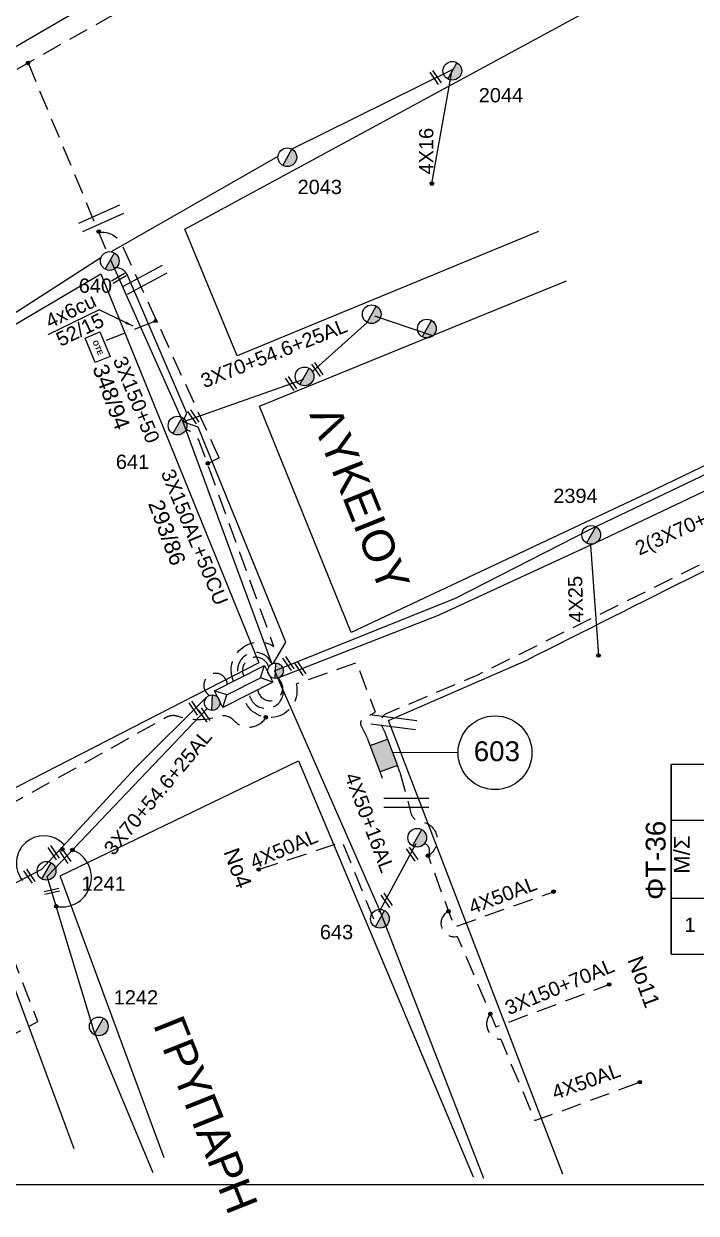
# Model space of a CAD drawing. Header units: millimetres. Extents: x 938 to 3112, y 793 to 1825.
# Drawn here: x 1479.4 to 1564.2, y 800.8 to 950.7 of the extents above; entities that cross this region are included whole.
import ezdxf
from ezdxf.enums import TextEntityAlignment as Align

# ---------------------------------------------------------------- set-up
doc = ezdxf.new("R2010")
doc.units = ezdxf.units.MM
doc.linetypes.add('DASHED', pattern=[19.05, 12.7, -6.35])
for name, color, linetype in [('Link Box 4 Διευθύνσεων', 7, 'Continuous'), ('Pillar OTE', 7, 'Continuous'), ('Ασφαλειοκιβώτια Χ.Τ 9 αναχωρήσεων', 7, 'Continuous'), ('Γέφυρες Εναερίου Δικτύου', 7, 'Continuous'), ('Γυμνά εναέρια ΧΤ και ΦΟΠ (3Φ)   4x50+16AL', 7, 'Continuous'), ('Εναέρια παροχή ΧΤ 4x16', 7, 'SYN_LINE'), ('Εναέρια παροχή ΧΤ 4x25', 7, 'SYN_LINE'), ('Επιγραφές - Σχήματα', 7, 'Continuous'), ('Καλώδια ΧΤ   3x150+70AL', 7, 'DASHED'), ('Καλώδια ΧΤ   3x150AL+50CU', 7, 'DASHED'), ('Καλώδια ΧΤ   3x150AL+50XLPE', 7, 'DASHED'), ('Καλώδια ΧΤ   4x50AL', 7, 'DASHED'), ('Μηχανική τομή', 7, 'Continuous'), ('Στύλος ΦΜ', 7, 'Continuous'), ('Στύλος ΦΜ @ 1', 7, 'Continuous'), ('Συνδέσεις', 7, 'Continuous'), ('Συνεστραμμένα ΧΤ   3x70+54.6+25AL', 7, 'SYN_LINE'), ('Τομή', 7, 'Continuous'), ('Υποσταθμός εναέριος 2 στύλων', 7, 'Continuous'), ('Υποσταθμός πόλεως', 7, 'Continuous'), ('Υπόβαθρο ΔΕΗ', 7, 'Continuous'), ('Υπόγεια Καλώδια Δικτύου ΧΤ   .15', 7, 'DASHED'), ('Υπόγεια καλώδια Παροχών ΧΤ   4x50AL', 7, 'DASHED'), ('Υπόγεια καλώδια Παροχών ΧΤ   4x6', 7, 'DASHED')]:
    doc.layers.add(name, color=color, linetype=linetype)
doc.styles.get("Standard").update_dxf_attribs({"font": 'arial.ttf'})
doc.linetypes.add('SYN_LINE', pattern='A,0.5,-0.0001,["/\\/\\/\\/",Standard,S=0.1,R=0,X=0,Y=-0.05],-0.25', length=0.7501)
doc.dimstyles.new('ISO-25', dxfattribs={"dimtxt": 2.5, "dimasz": 2.5, "dimexe": 1.25, "dimexo": 0.625, "dimtad": 1, "dimtxsty": 'Standard', "dimcen": 2.5, "dimaunit": 2, "dimazin": 0, "dimtfac": 1, "dimtmove": 0, "dimatfit": 3, "dimfxl": 1, "dimarcsym": 0})

# ---------------------------------------------------------------- blocks, each defined once
blk = doc.blocks.new('ΑΣΦΑΛΕΙΟΚΙΒΩΤΙΟ ΥΠΟΣΤΑΘΜΟΥ 9 ΑΝΑΧΩΡΗΣΕΩΝ')
at = {"layer": 'Ασφαλειοκιβώτια Χ.Τ 9 αναχωρήσεων', "ltscale": 40}
for p, q in [((-23.8, 40.36), (24.02, 40.36)), ((-9.72, 40.36), (-9.72, -40.64)), ((9.94, 40.36), (9.94, -40.64)), ((-23.8, 31.36), (24.02, 31.36)), ((-23.8, 22.36), (24.02, 22.36)), ((-23.8, 13.36), (24.02, 13.36)), ((-23.8, 4.36), (24.02, 4.36)), ((-23.8, -4.64), (24.02, -4.64)), ((-23.8, -13.64), (24.02, -13.64)), ((-23.8, -22.64), (24.02, -22.64)), ((-23.8, -31.64), (24.02, -31.64))]:
    blk.add_line(p, q, dxfattribs=at)
at = {"layer": 'Ασφαλειοκιβώτια Χ.Τ 9 αναχωρήσεων'}
blk.add_lwpolyline([(-23.8, -40.64), (24.02, -40.64), (24.02, 40.36), (-23.8, 40.36)], close=True, dxfattribs=at)
for s, p in [('1', (-18.22, 37.06)), ('2', (-18.02, 28.07)), ('3', (-18.09, 19.73)), ('4', (-17.94, 9.66)), ('5', (-18.55, 0.71)), ('6', (-18.4, -7.35)), ('7', (-18.34, -16.37)), ('8', (-18.19, -26.2)), ('9', (-18.02, -34.53))]:
    blk.add_text(s, height=3.6, rotation=270, dxfattribs=at).set_placement(p)
at = {"layer": 'Ασφαλειοκιβώτια Χ.Τ 9 αναχωρήσεων', "ltscale": 40}
for tag, height, p in [('ΟΝΟΜΑ', 5, (-0.16, 44.31)), ('ΚΕΙΜΕΝΟ 1', 2, (17.06, 35.59)), ('ΚΕΙΜΕΝΟ 2', 2, (17.06, 26.88)), ('ΚΕΙΜΕΝΟ 3', 2, (17.06, 17.69)), ('ΚΕΙΜΕΝΟ 4', 2, (17.06, 8.71)), ('ΚΕΙΜΕΝΟ 5', 2, (17.06, -0.13)), ('ΚΕΙΜΕΝΟ 6', 2, (17.06, -9.05)), ('ΚΕΙΜΕΝΟ 7', 2, (17.06, -18.13)), ('ΚΕΙΜΕΝΟ 8', 2, (17.06, -26.85)), ('ΚΕΙΜΕΝΟ 9', 2, (17.06, -35.99)), ('ΣΧ', 2, (-0.1, -42.64))]:
    blk.add_attdef(tag, text='', height=height, dxfattribs=at).set_placement(p, align=Align.MIDDLE_CENTER)
blk = doc.blocks.new('LINK BOX 4 ΑΝΑΧΩΡΗΣΕΩΝ')
at = {"layer": 'Link Box 4 Διευθύνσεων', "ltscale": 40}
blk.add_hatch(color=256, dxfattribs=at).paths.add_polyline_path([(-3.54, 0), (-3.54, -4.67), (3.54, -4.67), (3.54, 0)])
for p, q in [((-3.54, 0), (-5.33, 0)), ((5.33, 0), (3.54, 0)), ((-3.54, -4.67), (-5.33, -4.67)), ((5.33, -4.67), (3.54, -4.67))]:
    blk.add_line(p, q, dxfattribs=at)
blk.add_lwpolyline([(-3.54, -4.67), (-3.54, 0), (3.54, 0), (3.54, -4.67)], close=True, dxfattribs=at)
blk = doc.blocks.new('ΥΠΟΣΤΑΘΜΟΣ ΕΝΑΕΡΙΟΣ ΕΠΙ 2 ΣΤΥΛΩΝ')
at = {"layer": 'Υποσταθμός εναέριος 2 στύλων', "linetype": 'Continuous'}
for points in [[(-11.97, -2.11, 0.574793), (-8.45, -0.07, 0.268822), (-9.64, 1.98)], [(9.68, -2.15, 0.574793), (13.19, -0.1, 0.268822), (12.01, 1.95)]]:
    blk.add_hatch(color=256, dxfattribs=at).paths.add_polyline_path(points)
for p, q in [((-11.97, -2.11), (-9.64, 1.98)), ((9.68, -2.15), (12.01, 1.95))]:
    blk.add_line(p, q, dxfattribs=at)
for centre in [(-10.81, -0.07), (10.84, -0.1)]:
    blk.add_circle(centre, 2.36, dxfattribs=at)
at = {"layer": 'Υποσταθμός πόλεως', "linetype": 'Continuous', "ltscale": 40}
blk.add_lwpolyline([(-8.57, 2.82), (8.57, 2.82), (8.57, -2.82), (-8.57, -2.82)], close=True, dxfattribs=at)
for points in [[(-5.75, 0), (-8.57, 2.82)], [(-8.57, -2.82), (-5.75, 0)], [(-5.75, 0), (5.75, 0)], [(5.75, 0), (8.57, 2.82)], [(8.57, -2.82), (5.75, 0)]]:
    blk.add_lwpolyline(points, dxfattribs=at)
at = {"layer": 'Υποσταθμός εναέριος 2 στύλων', "ltscale": 40, "flags": 1}
for tag, p in [('ΜΕΤΑΣΧΗΜΑΤΙΣΜΟΣ', (14.09, 2.51)), ('ΙΣΧΥΣ', (14.07, -0.28)), ('ΑΡΙΘΜΟΣ', (14.19, -3))]:
    blk.add_attdef(tag, p, '', height=1.8, dxfattribs=at)
blk = doc.blocks.new('ΥΠΑΡΧΩΝ ΤΣΙΜΕΝΤΕΝΙΟΣ ΣΤΥΛΟΣ')
at = {"layer": 'Στύλος ΦΜ'}
blk.add_hatch(color=256, dxfattribs=at).paths.add_polyline_path([(-1.29, -2.28, 0.574793), (2.62, 0, 0.268822), (1.3, 2.27)])
blk.add_line((-1.29, -2.28), (1.3, 2.27), dxfattribs=at)
blk.add_circle((0, 0), 2.62, dxfattribs=at)
at = {"layer": 'Στύλος ΦΜ', "flags": 4}
for tag, p in [('ΑΡΙΘΜΟΣ', (-4.68, 8.05)), ('ΤΥΠΟΣ', (-4.91, 3.03))]:
    blk.add_attdef(tag, p, '', height=4, dxfattribs=at)
blk = doc.blocks.new('ΤΟΜΗ')
at = {"layer": 'Τομή', "ltscale": 40}
for p, q in [((-5.68, 0), (5.68, 0)), ((5.68, -2.33), (-5.68, -2.33))]:
    blk.add_line(p, q, dxfattribs=at)
blk = doc.blocks.new('_ΣΥΝΔΕΣΗ')
at = {"layer": 'Συνδέσεις', "linetype": 'SYN_LINE', "ltscale": 40}
blk.add_hatch(color=256, dxfattribs=at).paths.add_polyline_path([(0.5, -0.01, 1), (-0.5, -0.01, 1)])
at = {"layer": 'Συνδέσεις'}
blk.add_circle((0, -0.01), 0.5, dxfattribs=at)
blk = doc.blocks.new('ΜΗΧΑΝΙΚΗ ΤΟΜΗ')
at = {"layer": 'Μηχανική τομή', "ltscale": 40}
for p, q in [((-1.89, 0.78), (1.89, 0.78)), ((1.89, 0), (-1.89, 0))]:
    blk.add_line(p, q, dxfattribs=at)
blk = doc.blocks.new('PILLAR ΟΤΕ')
at = {"layer": 'Pillar OTE', "ltscale": 40}
blk.add_lwpolyline([(-3.31, 2.02), (3.39, 2.02), (3.39, -1.99), (-3.31, -1.99)], close=True, dxfattribs=at)
at = {"layer": 'Pillar OTE', "insert": (-1.81, 0.71), "char_height": 1.3575, "width": 109.961, "attachment_point": 1}
blk.add_mtext('{\\fArial|b1|i0|c161|p34;OTE}', dxfattribs=at)

msp = doc.modelspace()

# ---------------------------------------------------------------- hatches: boundary and pattern name
at = {"layer": 'Pillar OTE', "ltscale": 40}
h = msp.add_hatch(color=256, dxfattribs=at)
h.dxf.hatch_style = 1
h.paths.add_polyline_path([(1496.09, 913.53), (1495.72, 913.13), (1496.27, 913.11)])

# ---------------------------------------------------------------- linework, layer by layer
msp.add_lwpolyline([(1496.27, 913.11), (1495.72, 913.13), (1496.09, 913.53), (1496.27, 913.11)], dxfattribs=at)
at = {"layer": 'Γέφυρες Εναερίου Δικτύου', "color": 27, "linetype": 'DASHED', "ltscale": 0.2}
msp.add_line((1524.96, 861.42), (1524.5, 862.34), dxfattribs=at)
at = {"layer": 'Γέφυρες Εναερίου Δικτύου', "color": 30, "linetype": 'DASHED', "ltscale": 0.2, "flags": 128}
msp.add_lwpolyline([(1479.97, 945.8), (1489.92, 921.96)], dxfattribs=at)
at = {"layer": 'Γέφυρες Εναερίου Δικτύου', "color": 151, "linetype": 'DASHED', "ltscale": 0.2, "flags": 128}
msp.add_lwpolyline([(1522.78, 860.6), (1521.98, 862.22, -0.449627), (1522.44, 863.32), (1523.74, 863.97), (1521.4, 870.21), (1513.77, 867.52, -0.972544), (1507.19, 865.7, -2.238852)], format="xyb", dxfattribs=at)
at = {"layer": 'Γέφυρες Εναερίου Δικτύου', "color": 173, "linetype": 'DASHED', "ltscale": 0.2, "flags": 128}
msp.add_lwpolyline([(1507.88, 866.05, 1.336887), (1511.44, 868.26, 1.494485)], format="xyb", dxfattribs=at)
at = {"layer": 'Γέφυρες Εναερίου Δικτύου', "color": 85, "flags": 128}
msp.add_lwpolyline([(1524.3, 838.92), (1528.88, 847.42)], dxfattribs=at)
at = {"layer": 'Γέφυρες Εναερίου Δικτύου', "color": 2, "linetype": 'Continuous', "ltscale": 0.2, "flags": 128}
msp.add_lwpolyline([(1495.73, 805.9), (1488.3, 823.74), (1482.4, 843.28)], dxfattribs=at)
at = {"layer": 'Γυμνά εναέρια ΧΤ και ΦΟΠ (3Φ)   4x50+16AL', "color": 85, "flags": 128}
msp.add_lwpolyline([(1511.04, 869.17), (1524.3, 838.92), (1537.36, 805.23)], dxfattribs=at)
at = {"layer": 'Γυμνά εναέρια ΧΤ και ΦΟΠ (3Φ)   4x50+16AL', "color": 27, "ltscale": 20, "flags": 128}
msp.add_lwpolyline([(1502.48, 865.85), (1493.51, 856.96), (1481.69, 844.15), (1403.47, 803.51)], dxfattribs=at)
at = {"layer": 'Εναέρια παροχή ΧΤ 4x16', "color": 1, "linetype": 'SYN_LINE', "ltscale": 15, "flags": 128}
msp.add_lwpolyline([(1530.85, 930.61), (1533.44, 944.93)], dxfattribs=at)
at = {"layer": 'Εναέρια παροχή ΧΤ 4x25', "color": 173, "linetype": 'SYN_LINE', "ltscale": 20, "flags": 128}
msp.add_lwpolyline([(1612.68, 914.35), (1551.7, 885.42)], dxfattribs=at)
at = {"layer": 'Εναέρια παροχή ΧΤ 4x25', "color": 173, "linetype": 'SYN_LINE', "ltscale": 15, "flags": 128}
msp.add_lwpolyline([(1551.15, 885.16), (1550.87, 885.03), (1551.87, 871.11)], dxfattribs=at)
at = {"layer": 'Επιγραφές - Σχήματα', "linetype": 'Continuous', "ltscale": 0.2}
msp.add_line((1525.9, 858.92), (1534.17, 858.88), dxfattribs=at)
at = {"layer": 'Επιγραφές - Σχήματα'}
msp.add_lwpolyline([(974.02, 1807.96), (2963.81, 1807.96), (2963.81, 804.4), (974.02, 804.4)], close=True, dxfattribs=at)
at = {"layer": 'Επιγραφές - Σχήματα', "linetype": 'Continuous', "ltscale": 0.2}
msp.add_circle((1538.82, 858.86), 4.65, dxfattribs=at)
at = {"layer": 'Επιγραφές - Σχήματα', "color": 1, "linetype": 'DASHED', "ltscale": 0.2}
msp.add_arc((1508.61, 869.27), 2.23, 20.4146, 207.2594, dxfattribs=at)
at = {"layer": 'Επιγραφές - Σχήματα', "color": 133, "linetype": 'DASHED', "ltscale": 0.2}
msp.add_arc((1508.68, 869.22), 1.68, 14.9355, 204.7486, dxfattribs=at)
at = {"layer": 'Επιγραφές - Σχήματα', "color": 2, "linetype": 'DASHED', "ltscale": 0.2}
msp.add_arc((1503.6, 867.38), 1.49, 3.5115, 239.9156, dxfattribs=at)
at = {"layer": 'Επιγραφές - Σχήματα', "color": 85, "linetype": 'DASHED', "ltscale": 0.2}
msp.add_arc((1510.49, 867), 1.58, 187.2877, 52.8346, dxfattribs=at)
at = {"layer": 'Επιγραφές - Σχήματα', "linetype": 'Continuous', "ltscale": 0.2}
for centre, radius, start, end in [((1481.95, 844.94), 3.45, 43.2, 219.1443), ((1484.25, 843.14), 3.71, 254.349, 69.6964)]:
    msp.add_arc(centre, radius, start, end, dxfattribs=at)
at = {"layer": 'Καλώδια ΧΤ   3x150+70AL', "color": 85, "linetype": 'DASHED', "ltscale": 0.2, "flags": 128}
msp.add_lwpolyline([(1532.96, 838.87, 0.892727), (1534.07, 835.71), (1538.94, 824.31), (1553.21, 829.65)], format="xyb", dxfattribs=at)
at = {"layer": 'Καλώδια ΧΤ   3x150+70AL', "color": 27, "linetype": 'DASHED', "ltscale": 0.2, "flags": 128}
msp.add_lwpolyline([(1470.09, 819.11), (1481.19, 824.98), (1476.53, 837.18)], dxfattribs=at)
at = {"layer": 'Καλώδια ΧΤ   3x150AL+50CU', "color": 27, "linetype": 'DASHED', "ltscale": 0.2, "flags": 128}
msp.add_lwpolyline([(1635.7, 839.17), (1637.07, 839.56), (1639.37, 881.05), (1639.92, 911.75, 0.543069), (1638.62, 912.63), (1619.38, 909.72), (1536.62, 868.64), (1525.19, 863.81, 0.384681), (1524.5, 862.34, -0.04856)], format="xyb", dxfattribs=at)
at = {"layer": 'Καλώδια ΧΤ   3x150AL+50CU', "color": 30, "linetype": 'DASHED', "ltscale": 0.2, "flags": 128}
msp.add_lwpolyline([(1505.87, 867.87, -0.732931), (1510.96, 872.27), (1501.63, 897.94, 0.245432), (1499.82, 899.59)], format="xyb", dxfattribs=at)
at = {"layer": 'Καλώδια ΧΤ   3x150AL+50XLPE', "color": 151, "linetype": 'DASHED', "ltscale": 0.2, "flags": 128}
msp.add_lwpolyline([(1509.93, 863.33, -0.520201), (1505.96, 862.87, 0.304436), (1503.85, 863.42, -0.17037), (1498.97, 863.42, 0.17037), (1497.61, 863.42), (1434.31, 828.13), (1428.27, 840.73)], format="xyb", dxfattribs=at)
at = {"layer": 'Καλώδια ΧΤ   4x50AL', "color": 85, "linetype": 'DASHED', "ltscale": 0.2, "flags": 128}
for points in [[(1526.84, 856.43), (1528.16, 851.44, 0.197858), (1529.12, 850.17, -0.789902), (1530.39, 845.89), (1533.68, 836.89), (1546.2, 841.35)], [(1538.24, 825.95, 0.618313), (1539.55, 822.74), (1543.84, 812.49), (1557.06, 817.34)]]:
    msp.add_lwpolyline(points, format="xyb", dxfattribs=at)
msp.add_lwpolyline([(1509.03, 844.14), (1519.58, 847.64), (1523.55, 837.82), (1524.3, 838.92)], dxfattribs=at)
at = {"layer": 'Καλώδια ΧΤ   4x50AL', "color": 85, "linetype": 'DASHED', "ltscale": 0.2}
msp.add_arc((1529.55, 846.49), 1.03, 324.2897, 66.7296, dxfattribs=at)
at = {"layer": 'Συνεστραμμένα ΧΤ   3x70+54.6+25AL', "color": 1, "linetype": 'SYN_LINE', "ltscale": 20, "flags": 128}
for points in [[(1533.44, 944.93), (1513.22, 934.94)], [(1511.47, 934), (1490.43, 922)], [(1489.15, 921.22), (1476.64, 913.19), (1436.21, 890.19)], [(1490.36, 920.98), (1499.46, 900.58), (1510.69, 870.05)]]:
    msp.add_lwpolyline(points, dxfattribs=at)
at = {"layer": 'Συνεστραμμένα ΧΤ   3x70+54.6+25AL', "color": 30, "linetype": 'DASHED', "ltscale": 0.2, "flags": 128}
msp.add_lwpolyline([(1488.89, 924.45, -0.344871), (1491.83, 922.81), (1504.05, 896.01)], format="xyb", dxfattribs=at)
at = {"layer": 'Συνεστραμμένα ΧΤ   3x70+54.6+25AL', "color": 133, "linetype": 'SYN_LINE', "ltscale": 15, "flags": 128}
msp.add_lwpolyline([(1510.91, 870.13), (1512.45, 872.81), (1501.43, 899.89), (1499.46, 900.58), (1500, 901.67), (1492.5, 919.04, 0.343741), (1490.81, 919.96)], format="xyb", dxfattribs=at)
at = {"layer": 'Συνεστραμμένα ΧΤ   3x70+54.6+25AL', "color": 133, "linetype": 'SYN_LINE', "ltscale": 20, "flags": 128}
for points in [[(1550.87, 887.03), (1612.19, 916.31)], [(1499.46, 900.58), (1514.74, 905.95)], [(1511.04, 869.17), (1533.86, 878.35), (1550.87, 887.03)]]:
    msp.add_lwpolyline(points, dxfattribs=at)
at = {"layer": 'Συνεστραμμένα ΧΤ   3x70+54.6+25AL', "color": 133, "linetype": 'SYN_LINE', "ltscale": 10, "flags": 128}
for points in [[(1515.82, 906.91), (1522.73, 913.09)], [(1523.65, 913.91), (1530.96, 911.45)]]:
    msp.add_lwpolyline(points, dxfattribs=at)
at = {"layer": 'Συνεστραμμένα ΧΤ   3x70+54.6+25AL', "color": 30, "linetype": 'DASHED', "ltscale": 0.2, "flags": 128}
msp.add_lwpolyline([(1504.05, 896.01), (1502.59, 895.28)], dxfattribs=at)
at = {"layer": 'Συνεστραμμένα ΧΤ   3x70+54.6+25AL', "color": 173, "linetype": 'SYN_LINE', "ltscale": 20, "flags": 128}
msp.add_lwpolyline([(1550.87, 885.03), (1531.65, 876.14), (1511.44, 868.26)], dxfattribs=at)
at = {"layer": 'Συνεστραμμένα ΧΤ   3x70+54.6+25AL', "color": 2, "ltscale": 20, "flags": 128}
msp.add_lwpolyline([(1482.4, 843.28), (1502.53, 864.45)], dxfattribs=at)
at = {"layer": 'Υπόβαθρο ΔΕΗ', "flags": 128}
for points in [[(1418.85, 913.28), (1525.88, 975.48), (1524.95, 980.81), (1537.47, 1044.15), (1542.92, 1070.54), (1516.42, 1075.32), (1518.48, 1084.66), (1544.52, 1079.51), (1552.69, 1115.16), (1517.82, 1121.04), (1512.01, 1088.63), (1503.77, 1089.88), (1514.57, 1150.13), (1520.98, 1183.71), (1500.46, 1179.08, -0.024804), (1477.56, 1100.35, 0.005729), (1457.53, 1046.26, 0.038416), (1443.69, 1002.46, -0.017722), (1431.62, 964.47, 0.03706), (1418.85, 913.28, 4.343855)], [(1418.85, 913.28), (1525.88, 975.48), (1524.95, 980.81), (1537.47, 1044.15), (1542.92, 1070.54), (1516.42, 1075.32), (1518.48, 1084.66), (1544.52, 1079.51), (1552.69, 1115.16), (1517.82, 1121.04), (1512.01, 1088.63), (1503.77, 1089.88), (1514.57, 1150.13), (1520.98, 1183.71), (1500.46, 1179.08, -0.024804), (1477.56, 1100.35, 0.005729), (1457.53, 1046.26, 0.038416), (1443.69, 1002.46, -0.017722), (1431.62, 964.47, 0.03706), (1418.85, 913.28, 4.343855)], [(1403.13, 813.61), (1385.08, 853.5, -0.276708), (1386.81, 859.1), (1438.21, 889.15), (1489.14, 919.22), (1509.07, 870.18), (1473.99, 852.2), (1444.79, 835.55), (1403.13, 813.61)], [(1403.13, 813.61), (1385.08, 853.5, -0.276708), (1386.81, 859.1), (1438.21, 889.15), (1489.14, 919.22), (1509.07, 870.18), (1473.99, 852.2), (1444.79, 835.55), (1403.13, 813.61)], [(1547.35, 805.74), (1525.39, 862.93), (1542.75, 870.49, -0.003554), (1586.44, 892.28, -0.001988), (1618.4, 908.16), (1636.83, 911.14), (1633.79, 847.19), (1632.69, 819.68), (1629.79, 814.2), (1617, 804.95)], [(1547.35, 805.74), (1525.39, 862.93), (1542.75, 870.49, -0.003554), (1586.44, 892.28, -0.001988), (1618.4, 908.16), (1636.83, 911.14), (1633.79, 847.19), (1632.69, 819.68), (1629.79, 814.2), (1617, 804.95)]]:
    msp.add_lwpolyline(points, format="xyb", dxfattribs=at)
for points in [[(1544.29, 924.57), (1506.33, 908.9), (1499.73, 924.83), (1558.49, 956.75), (1610.03, 985.31), (1640.59, 998.77), (1638.66, 946.97), (1637.61, 922.24), (1610.92, 917.04), (1557.95, 891.55), (1520.69, 874)], [(1544.29, 924.57), (1506.33, 908.9), (1499.73, 924.83), (1558.49, 956.75), (1610.03, 985.31), (1640.59, 998.77), (1638.66, 946.97), (1637.61, 922.24), (1610.92, 917.04), (1557.95, 891.55), (1520.69, 874)], [(1520.69, 874), (1509.15, 902.56), (1547.81, 918.32)], [(1520.69, 874), (1509.15, 902.56), (1547.81, 918.32)], [(1488.93, 914.68), (1482.47, 911.53)], [(1497.11, 807.8), (1484.03, 843.34), (1514.07, 857.84), (1536.06, 805.42)], [(1497.11, 807.8), (1484.03, 843.34), (1514.07, 857.84), (1536.06, 805.42)], [(1407.37, 804.2), (1445.65, 822.46), (1474.83, 838.37), (1485.74, 808.98)], [(1407.37, 804.2), (1445.65, 822.46), (1474.83, 838.37), (1485.74, 808.98)]]:
    msp.add_lwpolyline(points, dxfattribs=at)
at = {"layer": 'Υπόγεια Καλώδια Δικτύου ΧΤ   .15', "color": 30, "linetype": 'DASHED', "ltscale": 0.2, "flags": 128}
msp.add_lwpolyline([(1364.4, 846.91), (1360.21, 844.72), (1358.9, 847.73), (1373.93, 855.87), (1364.58, 876.94), (1364.58, 876.94), (1363.78, 878.75), (1410.15, 906.12), (1411.59, 903.65), (1440.7, 920.58), (1441.44, 923.97), (1464.94, 937.29), (1490.4, 951.71), (1514.07, 965.13), (1516.01, 964.21), (1518.76, 965.82)], dxfattribs=at)
at = {"layer": 'Υπόγεια καλώδια Παροχών ΧΤ   4x6', "color": 30, "linetype": 'DASHED', "ltscale": 0.2}
msp.add_lwpolyline([(1495.72, 913.13), (1489.56, 910.72)], dxfattribs=at)

# ---------------------------------------------------------------- block references
at = {"layer": 'Link Box 4 Διευθύνσεων', "xscale": 0.5000000000004609, "yscale": 0.5000000000004609, "zscale": 0.5000000000004609, "rotation": 290.6129210638675}
msp.add_blockref('LINK BOX 4 ΑΝΑΧΩΡΗΣΕΩΝ', (1525.9, 858.92), dxfattribs=at)
at = {"layer": 'Pillar OTE', "xscale": 0.5, "yscale": 0.5, "zscale": 0.5, "rotation": 292.5959703160557}
msp.add_blockref('PILLAR ΟΤΕ', (1488.72, 909.98), dxfattribs=at)
at = {"layer": 'Ασφαλειοκιβώτια Χ.Τ 9 αναχωρήσεων', "xscale": 0.5, "yscale": 0.5, "zscale": 0.5, "rotation": 90}
msp.add_blockref('ΑΣΦΑΛΕΙΟΚΙΒΩΤΙΟ ΥΠΟΣΤΑΘΜΟΥ 9 ΑΝΑΧΩΡΗΣΕΩΝ', (1581.22, 845.38), dxfattribs=at).add_auto_attribs({'ΟΝΟΜΑ': 'ΦΤ-36'})
at = {"layer": 'Μηχανική τομή'}
for p, xscale, yscale, zscale, rotation in [((1531.17, 943.86), 0.4999999999999499, 0.4999999999999499, 0.4999999999999499, 304.5429957508914), ((1491.51, 918.48), 0.4999999999999617, 0.4999999999999617, 0.4999999999999617, 29.85483281324398), ((1516.28, 907.05), 0.4999999999999499, 0.4999999999999499, 0.4999999999999499, 304.5429957508914), ((1512.96, 905.28), 0.4999999999999499, 0.4999999999999499, 0.4999999999999499, 304.5429957508914), ((1500.65, 901.08), 0.4999999999999499, 0.4999999999999499, 0.4999999999999499, 304.5429957508914), ((1512.62, 870.01), 0.4999999999999499, 0.4999999999999499, 0.4999999999999499, 304.5429957508914), ((1514.11, 869.37), 0.4999999999999499, 0.4999999999999499, 0.4999999999999499, 304.5429957508914), ((1500.8, 864.38), 0.4999999999999499, 0.4999999999999499, 0.4999999999999499, 304.5429957508914), ((1502.01, 863.5), 0.4999999999999499, 0.4999999999999499, 0.4999999999999499, 304.5429957508914), ((1483.03, 846.15), 0.4999999999999499, 0.4999999999999499, 0.4999999999999499, 304.5429957508914), ((1484.5, 845.69), 0.4999999999999499, 0.4999999999999499, 0.4999999999999499, 304.5429957508914), ((1528.22, 845.97), 0.4999999999999499, 0.4999999999999499, 0.4999999999999499, 304.5429957508914), ((1479.99, 843.2), 0.4999999999999499, 0.4999999999999499, 0.4999999999999499, 304.5429957508914), ((1483, 841.2), 0.5000000000000409, 0.5000000000000409, 0.5000000000000409, 12.54215186162876), ((1525.01, 840.15), 0.4999999999999499, 0.4999999999999499, 0.4999999999999499, 304.5429957508914)]:
    msp.add_blockref('ΜΗΧΑΝΙΚΗ ΤΟΜΗ', p, dxfattribs=dict(at, xscale=xscale, yscale=yscale, zscale=zscale, rotation=rotation))
at = {"layer": 'Στύλος ΦΜ @ 1', "ltscale": 40}
ref = msp.add_blockref('ΥΠΑΡΧΩΝ ΤΣΙΜΕΝΤΕΝΙΟΣ ΣΤΥΛΟΣ', (1533.44, 944.81), dxfattribs=dict(at, xscale=0.4499999999998181, yscale=0.4499999999998181, zscale=0.4499999999998181))
ref.add_attrib('ΤΥΠΟΣ', '2044', (1536.77, 940.83), dxfattribs={"layer": 'Στύλος ΦΜ', "height": 1.8, "flags": 4})
ref = msp.add_blockref('ΥΠΑΡΧΩΝ ΤΣΙΜΕΝΤΕΝΙΟΣ ΣΤΥΛΟΣ', (1533.44, 944.81), dxfattribs=dict(at, xscale=0.4499999999998181, yscale=0.4499999999998181, zscale=0.4499999999998181))
ref.add_attrib('ΤΥΠΟΣ', '2044', (1536.77, 940.83), dxfattribs={"layer": 'Στύλος ΦΜ', "height": 1.8, "flags": 4})
ref = msp.add_blockref('ΥΠΑΡΧΩΝ ΤΣΙΜΕΝΤΕΝΙΟΣ ΣΤΥΛΟΣ', (1512.65, 933.91), dxfattribs=dict(at, xscale=0.4499999999998181, yscale=0.4499999999998181, zscale=0.4499999999998181))
ref.add_attrib('ΤΥΠΟΣ', '2043', (1513.94, 929.27), dxfattribs={"layer": 'Στύλος ΦΜ', "height": 1.8, "flags": 4})
ref = msp.add_blockref('ΥΠΑΡΧΩΝ ΤΣΙΜΕΝΤΕΝΙΟΣ ΣΤΥΛΟΣ', (1512.65, 933.91), dxfattribs=dict(at, xscale=0.4499999999998181, yscale=0.4499999999998181, zscale=0.4499999999998181))
ref.add_attrib('ΤΥΠΟΣ', '2043', (1513.94, 929.27), dxfattribs={"layer": 'Στύλος ΦΜ', "height": 1.8, "flags": 4})
ref = msp.add_blockref('ΥΠΑΡΧΩΝ ΤΣΙΜΕΝΤΕΝΙΟΣ ΣΤΥΛΟΣ', (1490.27, 920.84), dxfattribs=dict(at, xscale=0.4499999999998181, yscale=0.4499999999998181, zscale=0.4499999999998181))
ref.add_attrib('ΤΥΠΟΣ', '640', (1486.36, 916.83), dxfattribs={"layer": 'Στύλος ΦΜ', "height": 1.8, "flags": 4})
at = {"layer": 'Στύλος ΦΜ @ 1', "ltscale": 40, "xscale": 0.4499999999998181, "yscale": 0.4499999999998181, "zscale": 0.4499999999998181}
for p in [(1523.28, 914.13), (1530.23, 912.32), (1514.82, 906.29), (1529.02, 848.15), (1529.02, 848.15)]:
    msp.add_blockref('ΥΠΑΡΧΩΝ ΤΣΙΜΕΝΤΕΝΙΟΣ ΣΤΥΛΟΣ', p, dxfattribs=at)
at = {"layer": 'Στύλος ΦΜ @ 1', "ltscale": 40}
ref = msp.add_blockref('ΥΠΑΡΧΩΝ ΤΣΙΜΕΝΤΕΝΙΟΣ ΣΤΥΛΟΣ', (1498.82, 900.1), dxfattribs=dict(at, xscale=0.4499999999998181, yscale=0.4499999999998181, zscale=0.4499999999998181))
ref.add_attrib('ΤΥΠΟΣ', '641', (1491.04, 894.63), dxfattribs={"layer": 'Στύλος ΦΜ', "height": 1.8, "flags": 4})
ref = msp.add_blockref('ΥΠΑΡΧΩΝ ΤΣΙΜΕΝΤΕΝΙΟΣ ΣΤΥΛΟΣ', (1550.94, 886.32), dxfattribs=dict(at, xscale=0.4499999999998181, yscale=0.4499999999998181, zscale=0.4499999999998181))
ref.add_attrib('ΤΥΠΟΣ', '2394', (1546.16, 890.34), dxfattribs={"layer": 'Στύλος ΦΜ', "height": 1.8, "flags": 4})
ref = msp.add_blockref('ΥΠΑΡΧΩΝ ΤΣΙΜΕΝΤΕΝΙΟΣ ΣΤΥΛΟΣ', (1482.3, 843.98), dxfattribs=dict(at, xscale=0.4499999999998181, yscale=0.4499999999998181, zscale=0.4499999999998181))
ref.add_attrib('ΤΥΠΟΣ', '1241', (1486.7, 841.46), dxfattribs={"layer": 'Στύλος ΦΜ', "height": 1.8, "flags": 4})
ref = msp.add_blockref('ΥΠΑΡΧΩΝ ΤΣΙΜΕΝΤΕΝΙΟΣ ΣΤΥΛΟΣ', (1482.3, 843.98), dxfattribs=dict(at, xscale=0.4499999999998181, yscale=0.4499999999998181, zscale=0.4499999999998181))
ref.add_attrib('ΤΥΠΟΣ', '1241', (1486.7, 841.46), dxfattribs={"layer": 'Στύλος ΦΜ', "height": 1.8, "flags": 4})
ref = msp.add_blockref('ΥΠΑΡΧΩΝ ΤΣΙΜΕΝΤΕΝΙΟΣ ΣΤΥΛΟΣ', (1524.32, 837.94), dxfattribs=dict(at, xscale=0.4499999999998181, yscale=0.4499999999998181, zscale=0.4499999999998181))
ref.add_attrib('ΤΥΠΟΣ', '643', (1516.75, 835.36), dxfattribs={"layer": 'Στύλος ΦΜ', "height": 1.8, "flags": 4})
ref = msp.add_blockref('ΥΠΑΡΧΩΝ ΤΣΙΜΕΝΤΕΝΙΟΣ ΣΤΥΛΟΣ', (1524.32, 837.94), dxfattribs=dict(at, xscale=0.4499999999998181, yscale=0.4499999999998181, zscale=0.4499999999998181))
ref.add_attrib('ΤΥΠΟΣ', '643', (1516.75, 835.36), dxfattribs={"layer": 'Στύλος ΦΜ', "height": 1.8, "flags": 4})
ref = msp.add_blockref('ΥΠΑΡΧΩΝ ΤΣΙΜΕΝΤΕΝΙΟΣ ΣΤΥΛΟΣ', (1488.89, 824.37), dxfattribs=dict(at, xscale=0.4499999999998181, yscale=0.4499999999998181, zscale=0.4499999999998181))
ref.add_attrib('ΤΥΠΟΣ', '1242', (1490.77, 827.13), dxfattribs={"layer": 'Στύλος ΦΜ', "height": 1.8, "flags": 4})
at = {"layer": 'Συνδέσεις', "xscale": 0.4500000000000455, "yscale": 0.4500000000000455, "zscale": 0.4500000000000455}
for p in [(1479.97, 945.81), (1530.87, 930.6), (1488.88, 924.55), (1502.63, 895.33), (1551.87, 871.12), (1509.94, 863.34), (1484.29, 846.7), (1485.57, 846.61), (1530.39, 845.89), (1509.04, 844.15), (1546.2, 841.36), (1483.54, 839.5), (1532.96, 838.88), (1553.21, 829.65), (1538.24, 825.95), (1557.06, 817.35)]:
    msp.add_blockref('_ΣΥΝΔΕΣΗ', p, dxfattribs=at)
at = {"layer": 'Τομή'}
for p, xscale, yscale, zscale, rotation in [((1488.95, 926.75), 0.499999999999955, 0.499999999999955, 0.499999999999955, 23.94433817345423), ((1488.95, 926.75), 0.499999999999955, 0.499999999999955, 0.499999999999955, 23.94433817345423), ((1494.41, 918.98), 0.4999999999999624, 0.4999999999999624, 0.4999999999999624, 28.33462532705951), ((1494.41, 918.98), 0.4999999999999624, 0.4999999999999624, 0.4999999999999624, 28.33462532705951), ((1526.15, 863.28), 0.4999999999999418, 0.4999999999999418, 0.4999999999999418, 352.7691517555748), ((1526.15, 863.28), 0.4999999999999418, 0.4999999999999418, 0.4999999999999418, 352.7691517555748)]:
    msp.add_blockref('ΤΟΜΗ', p, dxfattribs=dict(at, xscale=xscale, yscale=yscale, zscale=zscale, rotation=rotation))
at = {"layer": 'Τομή', "xscale": 0.5, "yscale": 0.5, "zscale": 0.5}
msp.add_blockref('ΤΟΜΗ', (1527.66, 853.13), dxfattribs=at)
msp.add_blockref('ΤΟΜΗ', (1527.66, 853.13), dxfattribs=at)
at = {"layer": 'Υποσταθμός εναέριος 2 στύλων', "lineweight": 30, "xscale": 0.413135431996433, "yscale": 0.413135431996433, "zscale": 0.413135431996433, "rotation": 26.82137119325573}
msp.add_blockref('ΥΠΟΣΤΑΘΜΟΣ ΕΝΑΕΡΙΟΣ ΕΠΙ 2 ΣΤΥΛΩΝ', (1507.15, 867.21), dxfattribs=at)

# ---------------------------------------------------------------- texts
at = {"layer": 'Γυμνά εναέρια ΧΤ και ΦΟΠ (3Φ)   4x50+16AL'}
msp.add_text('4X50+16AL', height=1.8, rotation=290.6841, dxfattribs=at).set_placement((1523.02, 850.07), align=Align.MIDDLE)
at = {"layer": 'Εναέρια παροχή ΧΤ 4x16', "ltscale": 20}
msp.add_text('4X16', height=1.8, rotation=90, dxfattribs=at).set_placement((1530.15, 934.68), align=Align.MIDDLE)
at = {"layer": 'Εναέρια παροχή ΧΤ 4x25', "ltscale": 20}
msp.add_text('4X25', height=1.8, rotation=91.7114, dxfattribs=at).set_placement((1548.98, 878.21), align=Align.MIDDLE)
at = {"layer": 'Επιγραφές - Σχήματα', "linetype": 'DASHED', "ltscale": 0.2, "attachment_point": 1}
for s, insert, char_height, width, rotation in [('348/94', (1489.93, 908.07), 2, 17.7581, 290.3594), ('ΛΥΚΕΙΟΥ', (1519.1, 903.01), 4, 17.2922, 291.7312), ('293/86', (1496.95, 890.97), 2, 17.7581, 290.3594), ('Μ/Σ', (1561.37, 843.6), 2, 3.8363, 90), ('Νο4', (1506.46, 847.08), 2, 17.7581, 290.3594), ('Νο11', (1557.36, 833.47), 2, 17.7581, 290.3594), ('ΓΡΥΠΑΡΗ', (1499.4, 826.09), 4, 17.2922, 291.7312)]:
    msp.add_mtext(s, dxfattribs=dict(at, insert=insert, char_height=char_height, width=width, rotation=rotation))
at = {"layer": 'Επιγραφές - Σχήματα', "linetype": 'Continuous', "ltscale": 0.2, "insert": (1536.14, 860.3), "char_height": 2.5, "width": 5.2683, "attachment_point": 1}
msp.add_mtext('603', dxfattribs=at)
at = {"layer": 'Καλώδια ΧΤ   3x150+70AL', "ltscale": 0.2}
msp.add_text('3X150+70AL', height=1.8, rotation=22.5013, dxfattribs=at).set_placement((1546.96, 829.39), align=Align.MIDDLE)
at = {"layer": 'Καλώδια ΧΤ   3x150AL+50CU', "ltscale": 0.2}
for s, rotation, p in [('3Χ150+50', 292.1015, (1493.64, 903.37)), ('3X150AL+50CU', 292.2226, (1500.97, 886.04))]:
    msp.add_text(s, height=1.8, rotation=rotation, dxfattribs=at).set_placement(p, align=Align.MIDDLE)
at = {"layer": 'Καλώδια ΧΤ   4x50AL', "ltscale": 0.2}
for rotation, p in [(23.0317, (1512.2, 846.75)), (20.8364, (1539.79, 840.92)), (19.6366, (1550.3, 817.46))]:
    msp.add_text('4X50AL', height=1.8, rotation=rotation, dxfattribs=at).set_placement(p, align=Align.MIDDLE)
at = {"layer": 'Συνεστραμμένα ΧΤ   3x70+54.6+25AL', "ltscale": 20}
for s, rotation, p in [('3X70+54.6+25AL', 21.5653, (1510.96, 909.22)), ('2(3X70+54.6+25AL)', 24.4868, (1567.02, 889)), ('3X70+54.6+25AL', 50.1677, (1496.33, 853.88))]:
    msp.add_text(s, height=1.8, rotation=rotation, dxfattribs=at).set_placement(p, align=Align.MIDDLE)
at = {"layer": 'Υπόγεια καλώδια Παροχών ΧΤ   4x50AL', "color": 7, "ltscale": 0.2, "char_height": 1.8, "attachment_point": 1, "rotation": 25.7804}
for s, insert in [('4x6cu', (1481.94, 913.92)), ('52/15', (1483.29, 911.62))]:
    msp.add_mtext_dynamic_manual_height_columns(s, width=1.8, gutter_width=12.5, heights=[0.118], dxfattribs=dict(at, insert=insert))

# ---------------------------------------------------------------- leaders
at = {"layer": 'Επιγραφές - Σχήματα', "ltscale": 40}
msp.add_leader([(1493.22, 912.63), (1488.93, 914.68)], dimstyle='ISO-25', override={"dimasz": 1, "dimtad": 0}, dxfattribs=at)

doc.saveas('drawing.dxf')
